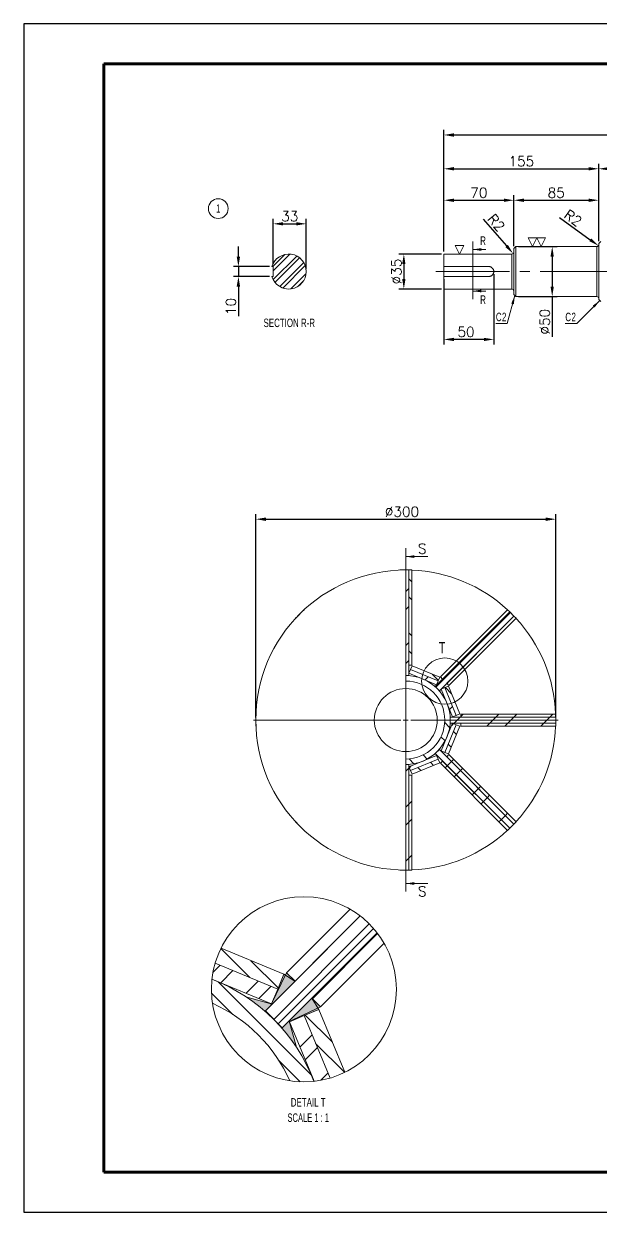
# Model space of a CAD drawing. Header units: millimetres. Extents: x -131 to 1549, y -532 to 656.
# Drawn here: x -131 to 446, y -532 to 656 of the extents above; entities that cross this region are included whole.
import ezdxf

# ---------------------------------------------------------------- set-up
doc = ezdxf.new("R2010")
doc.units = ezdxf.units.MM
doc.header["$LTSCALE"] = 8
doc.linetypes.add('SLD-Center', pattern=[19.05, 15.24, -1.27, 1.27, -1.27])
doc.linetypes.add('SLD-Solid', pattern=[0])
doc.layers.add('Dim', color=1, linetype='Continuous')
doc.layers.add('Frame-title', color=6, linetype='Continuous')
doc.styles.add('SLDTEXTSTYLE2', font='TXT', dxfattribs={"width": 0.7})
doc.styles.add('SLDTEXTSTYLE3', font='TXT', dxfattribs={"width": 0.645455})
doc.styles.get("Standard").update_dxf_attribs({"font": 'romans.shx'})
doc.dimstyles.new('ISO-25', dxfattribs={"dimtxt": 2.5, "dimasz": 2.5, "dimexe": 1.25, "dimexo": 0.625, "dimtad": 1, "dimtxsty": 'Standard', "dimcen": 2.5, "dimadec": 0, "dimazin": 0, "dimtfac": 1, "dimtmove": 0, "dimatfit": 3, "dimfxl": 1, "dimarcsym": 0})
pattern_1 = [(45, (-73.03, -559.29), (-26.9351, 26.9351), []), (45, (-55.075, -559.29), (-26.9351, 26.9351), [])]
pattern_2 = [(135, (-73.03, -559.29), (-26.9351, -26.9351), []), (135, (-73.03, -541.333), (-26.9351, -26.9351), [])]

# ---------------------------------------------------------------- blocks, each defined once
blk = doc.blocks.new('SW_NOTE_27')
at = {"color": 0, "linetype": 'SLD-Solid', "lineweight": 0}
blk.add_circle((0.66, 1.62), 2.47, dxfattribs=at)
at = {"color": 0, "linetype": 'Continuous', "lineweight": 0, "insert": (0.66, 2.73), "char_height": 2.12, "attachment_point": 2, "style": 'SLDTEXTSTYLE2'}
blk.add_mtext('1', dxfattribs=at)
blk = doc.blocks.new('*D17')
at = {"color": 0, "linetype": 'SLD-Solid', "lineweight": -2, "transparency": 16777216}
for p, q in [((101.4, -37.5), (101.4, 165.7)), ((401.3, -37.5), (401.3, 165.7))]:
    blk.add_line(p, q, dxfattribs=at)
at = {"linetype": 'SLD-Solid', "lineweight": -2, "transparency": 16777216}
blk.add_line((111.4, 160.7), (391.3, 160.7), dxfattribs=at)
at = {"linetype": 'SLD-Solid', "transparency": 16777216}
for points in [[(111.4, 162.4), (111.4, 159), (101.4, 160.7)], [(391.3, 162.4), (391.3, 159), (401.3, 160.7)]]:
    blk.add_solid(points, dxfattribs=at)
at = {"layer": 'Defpoints', "color": 0, "linetype": 'SLD-Solid', "transparency": 16777216}
for p in [(401.3, 160.7), (101.4, -40), (401.3, -40)]:
    blk.add_point(p, dxfattribs=at)
at = {"color": 7, "linetype": 'SLD-Solid', "lineweight": 0, "transparency": 16777216, "insert": (247.5, 173.2), "char_height": 10, "attachment_point": 2}
blk.add_mtext('%%c300', dxfattribs=at)
blk = doc.blocks.new('SW_CENTERMARKSYMBOL_0')
at = {"color": 0, "linetype": 'SLD-Solid', "lineweight": 0}
for p, q in [((0, 1.25), (0, 38.125)), ((-1.25, 0), (-38.125, 0)), ((0, 0), (-0.625, 0)), ((0, 0), (0, 0.625)), ((0, 0), (0, -0.625)), ((0, 0), (0.625, 0)), ((1.25, 0), (38.125, 0)), ((0, -1.25), (0, -38.125))]:
    blk.add_line(p, q, dxfattribs=at)
blk = doc.blocks.new('*D18')
at = {"color": 0, "linetype": 'SLD-Solid', "lineweight": -2, "transparency": 16777216}
for p, q in [((289.4, 428.2), (289.4, 549.7)), ((1109.2, 433.7), (1109.2, 549.7))]:
    blk.add_line(p, q, dxfattribs=at)
at = {"linetype": 'SLD-Solid', "lineweight": -2, "transparency": 16777216}
blk.add_line((299.4, 544.7), (1099.2, 544.7), dxfattribs=at)
at = {"linetype": 'SLD-Solid', "transparency": 16777216}
for points in [[(299.4, 546.4), (299.4, 543), (289.4, 544.7)], [(1099.2, 546.4), (1099.2, 543), (1109.2, 544.7)]]:
    blk.add_solid(points, dxfattribs=at)
at = {"layer": 'Defpoints', "color": 0, "linetype": 'SLD-Solid', "transparency": 16777216}
for p in [(1109.2, 544.7), (1109.2, 431.2), (289.4, 425.7)]:
    blk.add_point(p, dxfattribs=at)
at = {"color": 7, "linetype": 'SLD-Solid', "lineweight": 0, "transparency": 16777216, "insert": (699.3, 557.2), "char_height": 10, "attachment_point": 2}
blk.add_mtext('820', dxfattribs=at)
blk = doc.blocks.new('*D19')
at = {"color": 0, "linetype": 'SLD-Solid', "lineweight": -2, "transparency": 16777216}
for p, q in [((289.4, 428.2), (289.4, 484.5)), ((359.4, 433.7), (359.4, 484.5))]:
    blk.add_line(p, q, dxfattribs=at)
at = {"linetype": 'SLD-Solid', "lineweight": -2, "transparency": 16777216}
blk.add_line((299.4, 479.5), (349.4, 479.5), dxfattribs=at)
at = {"linetype": 'SLD-Solid', "transparency": 16777216}
for points in [[(299.4, 481.1), (299.4, 477.8), (289.4, 479.5)], [(349.4, 481.1), (349.4, 477.8), (359.4, 479.5)]]:
    blk.add_solid(points, dxfattribs=at)
at = {"layer": 'Defpoints', "color": 0, "linetype": 'SLD-Solid', "transparency": 16777216}
for p in [(359.4, 479.5), (359.4, 431.2), (289.4, 425.7)]:
    blk.add_point(p, dxfattribs=at)
at = {"color": 7, "linetype": 'SLD-Solid', "lineweight": 0, "transparency": 16777216, "insert": (324.4, 492), "char_height": 10, "attachment_point": 2}
blk.add_mtext('70', dxfattribs=at)
blk = doc.blocks.new('*D20')
at = {"color": 0, "linetype": 'SLD-Solid', "lineweight": -2, "transparency": 16777216}
for p, q in [((289.4, 428.2), (289.4, 515.9)), ((444.3, 438.7), (444.3, 515.9))]:
    blk.add_line(p, q, dxfattribs=at)
at = {"linetype": 'SLD-Solid', "lineweight": -2, "transparency": 16777216}
blk.add_line((299.4, 510.9), (434.3, 510.9), dxfattribs=at)
at = {"linetype": 'SLD-Solid', "transparency": 16777216}
for points in [[(299.4, 512.6), (299.4, 509.3), (289.4, 510.9)], [(434.3, 512.6), (434.3, 509.3), (444.3, 510.9)]]:
    blk.add_solid(points, dxfattribs=at)
at = {"layer": 'Defpoints', "color": 0, "linetype": 'SLD-Solid', "transparency": 16777216}
for p in [(444.3, 510.9), (444.3, 436.2), (289.4, 425.7)]:
    blk.add_point(p, dxfattribs=at)
at = {"color": 7, "linetype": 'SLD-Solid', "lineweight": 0, "transparency": 16777216, "insert": (366.9, 523.4), "char_height": 10, "attachment_point": 2}
blk.add_mtext('155', dxfattribs=at)
blk = doc.blocks.new('*D21')
at = {"color": 0, "linetype": 'SLD-Solid', "lineweight": -2, "transparency": 16777216}
for p, q in [((286.9, 425.7), (244.4, 425.7)), ((286.9, 390.7), (244.4, 390.7))]:
    blk.add_line(p, q, dxfattribs=at)
at = {"linetype": 'SLD-Solid', "lineweight": -2, "transparency": 16777216}
blk.add_line((249.4, 415.7), (249.4, 400.7), dxfattribs=at)
at = {"linetype": 'SLD-Solid', "transparency": 16777216}
for points in [[(247.7, 415.7), (251, 415.7), (249.4, 425.7)], [(247.7, 400.7), (251, 400.7), (249.4, 390.7)]]:
    blk.add_solid(points, dxfattribs=at)
at = {"layer": 'Defpoints', "color": 0, "linetype": 'SLD-Solid', "transparency": 16777216}
for p in [(289.4, 425.7), (249.4, 390.7), (289.4, 390.7)]:
    blk.add_point(p, dxfattribs=at)
at = {"color": 7, "linetype": 'SLD-Solid', "lineweight": 0, "transparency": 16777216, "insert": (236.9, 408.2), "char_height": 10, "attachment_point": 2, "rotation": 90}
blk.add_mtext('%%c35', dxfattribs=at)
blk = doc.blocks.new('*D22')
at = {"color": 0, "linetype": 'SLD-Solid', "lineweight": -2, "transparency": 16777216}
for p, q in [((363.9, 433.2), (402.8, 433.2)), ((363.9, 383.2), (402.8, 383.2))]:
    blk.add_line(p, q, dxfattribs=at)
at = {"linetype": 'SLD-Solid', "lineweight": -2, "transparency": 16777216}
for p, q in [((397.8, 423.2), (397.8, 393.2)), ((397.8, 383.2), (397.8, 343))]:
    blk.add_line(p, q, dxfattribs=at)
at = {"linetype": 'SLD-Solid', "transparency": 16777216}
for points in [[(396.1, 423.2), (399.4, 423.2), (397.8, 433.2)], [(396.1, 393.2), (399.4, 393.2), (397.8, 383.2)]]:
    blk.add_solid(points, dxfattribs=at)
at = {"layer": 'Defpoints', "color": 0, "linetype": 'SLD-Solid', "transparency": 16777216}
for p in [(361.4, 433.2), (361.4, 383.2), (397.8, 383.2)]:
    blk.add_point(p, dxfattribs=at)
at = {"color": 7, "linetype": 'SLD-Solid', "lineweight": 0, "transparency": 16777216, "insert": (385.3, 358.1), "char_height": 10, "attachment_point": 2, "rotation": 90}
blk.add_mtext('%%c50', dxfattribs=at)
blk = doc.blocks.new('*D25')
at = {"color": 0, "linetype": 'SLD-Solid', "lineweight": -2, "transparency": 16777216}
for p, q in [((339.4, 405.7), (339.4, 335.4)), ((289.4, 400.7), (289.4, 335.4))]:
    blk.add_line(p, q, dxfattribs=at)
at = {"linetype": 'SLD-Solid', "lineweight": -2, "transparency": 16777216}
blk.add_line((329.4, 340.4), (299.4, 340.4), dxfattribs=at)
at = {"linetype": 'SLD-Solid', "transparency": 16777216}
for points in [[(299.4, 342), (299.4, 338.7), (289.4, 340.4)], [(329.4, 342), (329.4, 338.7), (339.4, 340.4)]]:
    blk.add_solid(points, dxfattribs=at)
at = {"layer": 'Defpoints', "color": 0, "linetype": 'SLD-Solid', "transparency": 16777216}
for p in [(339.4, 408.2), (289.4, 403.2), (289.4, 340.4)]:
    blk.add_point(p, dxfattribs=at)
at = {"color": 7, "linetype": 'SLD-Solid', "lineweight": 0, "transparency": 16777216, "insert": (311.6, 352.9), "char_height": 10, "attachment_point": 2}
blk.add_mtext('50', dxfattribs=at)
blk = doc.blocks.new('*D26')
at = {"linetype": 'SLD-Solid', "lineweight": -2, "transparency": 16777216}
blk.add_line((405.1, 462.3), (435.9, 439.9), dxfattribs=at)
at = {"linetype": 'SLD-Solid', "transparency": 16777216}
blk.add_solid([(436.8, 441.3), (434.9, 438.6), (444, 434)], dxfattribs=at)
at = {"layer": 'Defpoints', "color": 0, "linetype": 'SLD-Solid', "transparency": 16777216}
for p in [(442.3, 435.2), (444, 434)]:
    blk.add_point(p, dxfattribs=at)
at = {"color": 7, "linetype": 'SLD-Solid', "lineweight": 0, "transparency": 16777216, "insert": (414.5, 471), "char_height": 10, "attachment_point": 1, "rotation": 323.9398}
blk.add_mtext('R2', dxfattribs=at)
blk = doc.blocks.new('SW_CHAMFER_DIMENSION_0')
at = {"color": 0, "linetype": 'SLD-Solid', "lineweight": 0}
for p, q in [((8.61, 5.77), (2.85, 0)), ((2.85, 0), (0, 0))]:
    blk.add_line(p, q, dxfattribs=at)
blk.add_solid([(8.61, 5.77), (6.86, 4.48), (7.33, 4.02)], dxfattribs=at)
at = {"color": 0, "linetype": 'SLD-Solid', "lineweight": 0, "char_height": 2.12, "attachment_point": 1, "style": 'SLDTEXTSTYLE2'}
for s, insert in [('C', (0, 2.73)), ('2', (1.53, 2.73))]:
    blk.add_mtext(s, dxfattribs=dict(at, insert=insert))
blk = doc.blocks.new('SW_CHAMFER_DIMENSION_1')
at = {"color": 0, "linetype": 'SLD-Solid', "lineweight": 0}
for p, q in [((4.73, 7.02), (2.85, 0)), ((2.85, 0), (0, 0))]:
    blk.add_line(p, q, dxfattribs=at)
blk.add_solid([(4.73, 7.02), (3.85, 5.03), (4.49, 4.86)], dxfattribs=at)
at = {"color": 0, "linetype": 'SLD-Solid', "lineweight": 0, "char_height": 2.12, "attachment_point": 1, "style": 'SLDTEXTSTYLE2'}
for s, insert in [('C', (0, 2.73)), ('2', (1.53, 2.73))]:
    blk.add_mtext(s, dxfattribs=dict(at, insert=insert))
blk = doc.blocks.new('*D29')
at = {"color": 0, "linetype": 'SLD-Solid', "lineweight": -2, "transparency": 16777216}
for p, q in [((444.3, 438.7), (444.3, 515.9)), ((1044.2, 438.7), (1044.2, 515.9))]:
    blk.add_line(p, q, dxfattribs=at)
at = {"linetype": 'SLD-Solid', "lineweight": -2, "transparency": 16777216}
blk.add_line((454.3, 510.9), (1034.2, 510.9), dxfattribs=at)
at = {"linetype": 'SLD-Solid', "transparency": 16777216}
for points in [[(454.3, 512.6), (454.3, 509.3), (444.3, 510.9)], [(1034.2, 512.6), (1034.2, 509.3), (1044.2, 510.9)]]:
    blk.add_solid(points, dxfattribs=at)
at = {"layer": 'Defpoints', "color": 0, "linetype": 'SLD-Solid', "transparency": 16777216}
for p in [(1044.2, 510.9), (444.3, 436.2), (1044.2, 436.2)]:
    blk.add_point(p, dxfattribs=at)
at = {"color": 7, "linetype": 'SLD-Solid', "lineweight": 0, "transparency": 16777216, "insert": (659.3, 523.4), "char_height": 10, "attachment_point": 2}
blk.add_mtext('600', dxfattribs=at)
blk = doc.blocks.new('*D30')
at = {"linetype": 'SLD-Solid', "lineweight": -2, "transparency": 16777216}
blk.add_line((328.8, 460.7), (352.1, 433.8), dxfattribs=at)
at = {"linetype": 'SLD-Solid', "transparency": 16777216}
blk.add_solid([(353.4, 434.9), (350.9, 432.7), (358.7, 426.2)], dxfattribs=at)
at = {"layer": 'Defpoints', "color": 0, "linetype": 'SLD-Solid', "transparency": 16777216}
for p in [(357.4, 427.7), (358.7, 426.2)]:
    blk.add_point(p, dxfattribs=at)
at = {"color": 7, "linetype": 'SLD-Solid', "lineweight": 0, "transparency": 16777216, "insert": (339.9, 467), "char_height": 10, "attachment_point": 1, "rotation": 310.9338}
blk.add_mtext('R2', dxfattribs=at)
blk = doc.blocks.new('SW_SFSYMBOL_0')
at = {"color": 0, "linetype": 'SLD-Solid', "lineweight": 0}
for p, q in [((0, 0), (-1.07, 2.14)), ((-1.07, 2.14), (1.07, 2.14)), ((0, 0), (1.07, 2.14))]:
    blk.add_line(p, q, dxfattribs=at)
blk = doc.blocks.new('SW_SFSYMBOL_1')
at = {"color": 0, "linetype": 'SLD-Solid', "lineweight": 0}
for p, q in [((-2.14, 0), (-3.22, 2.14)), ((-3.22, 2.14), (-1.07, 2.14)), ((-2.14, 0), (-1.07, 2.14)), ((0, 0), (-1.07, 2.14)), ((-1.07, 2.14), (1.07, 2.14)), ((0, 0), (1.07, 2.14))]:
    blk.add_line(p, q, dxfattribs=at)
blk = doc.blocks.new('*D31')
at = {"color": 0, "linetype": 'SLD-Solid', "lineweight": -2, "transparency": 16777216}
for p, q in [((118.6, 415.7), (118.6, 460.9)), ((151.8, 410.7), (151.8, 460.9))]:
    blk.add_line(p, q, dxfattribs=at)
at = {"linetype": 'SLD-Solid', "lineweight": -2, "transparency": 16777216}
blk.add_line((128.6, 455.9), (141.8, 455.9), dxfattribs=at)
at = {"linetype": 'SLD-Solid', "transparency": 16777216}
for points in [[(128.6, 457.6), (128.6, 454.3), (118.6, 455.9)], [(141.8, 457.6), (141.8, 454.3), (151.8, 455.9)]]:
    blk.add_solid(points, dxfattribs=at)
at = {"layer": 'Defpoints', "color": 0, "linetype": 'SLD-Solid', "transparency": 16777216}
for p in [(151.8, 455.9), (118.6, 413.2), (151.8, 408.2)]:
    blk.add_point(p, dxfattribs=at)
at = {"color": 7, "linetype": 'SLD-Solid', "lineweight": 0, "transparency": 16777216, "insert": (135.3, 468.4), "char_height": 10, "attachment_point": 2}
blk.add_mtext('33', dxfattribs=at)
blk = doc.blocks.new('*D32')
at = {"linetype": 'SLD-Solid', "lineweight": -2, "transparency": 16777216}
for p, q in [((83.9, 423.2), (83.9, 433.2)), ((83.9, 413.2), (83.9, 403.2)), ((83.9, 393.2), (83.9, 363.5))]:
    blk.add_line(p, q, dxfattribs=at)
at = {"color": 0, "linetype": 'SLD-Solid', "lineweight": -2, "transparency": 16777216}
for p, q in [((115, 413.2), (78.9, 413.2)), ((115, 403.2), (78.9, 403.2))]:
    blk.add_line(p, q, dxfattribs=at)
at = {"linetype": 'SLD-Solid', "transparency": 16777216}
for points in [[(82.2, 423.2), (85.6, 423.2), (83.9, 413.2)], [(82.2, 393.2), (85.6, 393.2), (83.9, 403.2)]]:
    blk.add_solid(points, dxfattribs=at)
at = {"layer": 'Defpoints', "color": 0, "linetype": 'SLD-Solid', "transparency": 16777216}
for p in [(117.5, 413.2), (83.9, 403.2), (117.5, 403.2)]:
    blk.add_point(p, dxfattribs=at)
at = {"color": 7, "linetype": 'SLD-Solid', "lineweight": 0, "transparency": 16777216, "insert": (71.4, 373.3), "char_height": 10, "attachment_point": 2, "rotation": 90}
blk.add_mtext('10', dxfattribs=at)
blk = doc.blocks.new('SW_HATCH_2')
at = {"color": 0, "linetype": 'SLD-Solid', "lineweight": 0}
for p, q in [((-2.09, 2.4), (-25.97, -21.48)), ((-1.01, 1.24), (-24.85, -22.61)), ((0, 0), (-16.3, -16.3)), ((-39.21, -3.76), (-31.95, -11.02)), ((-39.37, -7.94), (-41.19, -9.76)), ((-31.68, -6.8), (-24.88, -13.59)), ((-36.2, -9.26), (-39.26, -12.32)), ((-39.88, -12.06), (-16.55, -35.39)), ((-29.85, -11.89), (-32.91, -14.95)), ((-26.67, -13.2), (-29.73, -16.26)), ((-41.55, -14.88), (-36.22, -20.22)), ((-18.09, -20.39), (-11.29, -27.19)), ((-22.02, -22.02), (-22.07, -22.07)), ((-16.38, -25.36), (-19.44, -28.42)), ((-15.06, -28.53), (-18.12, -31.59)), ((-15.51, -27.46), (-8.25, -34.72)), ((-24.71, -31.73), (-19.37, -37.06)), ((-12.43, -34.88), (-14.25, -36.7))]:
    blk.add_line(p, q, dxfattribs=at)
blk = doc.blocks.new('SW_NOTE_31')
at = {"color": 0, "linetype": 'Continuous', "lineweight": 0, "attachment_point": 2}
for s, insert, char_height, style in [('DETAIL T', (4.5, 2.73), 2.117, 'SLDTEXTSTYLE2'), ('SCALE 1 : 1', (4.51, -1.09), 2.1167, 'SLDTEXTSTYLE3')]:
    blk.add_mtext(s, dxfattribs=dict(at, insert=insert, char_height=char_height, style=style))
blk = doc.blocks.new('*D41')
at = {"color": 0, "linetype": 'SLD-Solid', "lineweight": -2, "transparency": 16777216}
for p, q in [((359.4, 433.7), (359.4, 484.5)), ((444.3, 438.7), (444.3, 484.5))]:
    blk.add_line(p, q, dxfattribs=at)
at = {"linetype": 'SLD-Solid', "lineweight": -2, "transparency": 16777216}
blk.add_line((369.4, 479.5), (434.3, 479.5), dxfattribs=at)
at = {"linetype": 'SLD-Solid', "transparency": 16777216}
for points in [[(369.4, 481.1), (369.4, 477.8), (359.4, 479.5)], [(434.3, 481.1), (434.3, 477.8), (444.3, 479.5)]]:
    blk.add_solid(points, dxfattribs=at)
at = {"layer": 'Defpoints', "color": 0, "linetype": 'SLD-Solid', "transparency": 16777216}
for p in [(444.3, 479.5), (359.4, 431.2), (444.3, 436.2)]:
    blk.add_point(p, dxfattribs=at)
at = {"color": 7, "linetype": 'SLD-Solid', "lineweight": 0, "transparency": 16777216, "insert": (401.8, 487), "char_height": 10, "attachment_point": 5}
blk.add_mtext('85', dxfattribs=at)

msp = doc.modelspace()

# ---------------------------------------------------------------- hatches: boundary and pattern name
at = {"linetype": 'SLD-Solid', "lineweight": 0}
h = msp.add_hatch(dxfattribs=at)
h.set_pattern_fill('ANSI32', scale=0.999791, style=0)
h.set_pattern_definition([(45, (-73.031, -559.29), (-6.73378, 6.73378), []), (45, (-68.542, -559.29), (-6.73378, 6.73378), [])])
edge = h.paths.add_edge_path(flags=0)
edge.add_arc((134.27, 408.22), 17.5, 196.60155, 523.39845)
edge.add_line((117.5, 413.22), (118.57, 413.22))
edge.add_line((118.57, 413.22), (118.57, 403.22))
edge.add_line((118.57, 403.22), (117.5, 403.22))
h = msp.add_hatch(dxfattribs=at)
h.set_pattern_fill('ANSI32', scale=3.999162, style=0)
h.set_pattern_definition(pattern_1)
h.paths.add_polyline_path([(251.35, 4.43), (254.35, 4.43), (254.35, 109.96), (251.35, 109.96)], flags=0)
h = msp.add_hatch(dxfattribs=at)
h.set_pattern_fill('ANSI32', scale=3.999162, angle=90, style=0)
h.set_pattern_definition(pattern_2)
h.paths.add_polyline_path([(254.35, 109.96), (254.35, 14.93), (257.35, 14.93), (257.35, 109.96)], flags=0)
h = msp.add_hatch(dxfattribs=at)
h.set_pattern_fill('ANSI32', scale=3.999162, style=0)
h.set_pattern_definition(pattern_1)
h.paths.add_polyline_path([(280.65, -6.46), (284.9, -10.7), (359.52, 63.92), (355.27, 68.16)], flags=0)
h = msp.add_hatch(dxfattribs=at)
h.set_pattern_fill('ANSI32', scale=3.999162, style=0)
h.set_pattern_definition(pattern_1)
h.paths.add_polyline_path([(288.08, 0.96), (355.27, 68.16), (353.15, 70.28), (285.96, 3.08)], flags=0)
h = msp.add_hatch(dxfattribs=at)
h.set_pattern_fill('ANSI32', scale=3.999162, style=0)
h.set_pattern_definition(pattern_1)
h.paths.add_polyline_path([(359.52, 63.92), (292.32, -3.28), (294.44, -5.4), (361.64, 61.8)], flags=0)
h = msp.add_hatch(dxfattribs=at)
h.set_pattern_fill('ANSI32', scale=3.999162, angle=90, style=0)
h.set_pattern_definition(pattern_2)
h.paths.add_polyline_path([(283.74, -0.99), (285.27, 2.7), (257.56, 14.18), (256.03, 10.49)], flags=0)
h = msp.add_hatch(dxfattribs=at)
h.set_pattern_fill('ANSI32', scale=3.999162, angle=90, style=0)
h.set_pattern_definition(pattern_2)
edge = h.paths.add_edge_path(flags=0)
edge.add_arc((251.35, -40.01), 44.44, 270, 450)
edge.add_line((251.35, 4.43), (251.35, -1.05))
edge.add_arc((251.35, -40.01), 38.95, -90, 90, ccw=False)
edge.add_line((251.35, -78.96), (251.35, -84.45))
h = msp.add_hatch(dxfattribs=at)
h.set_pattern_fill('ANSI32', scale=3.999162, style=0)
h.set_pattern_definition(pattern_1)
h.paths.add_polyline_path([(254.5, 6.79), (282.21, -4.69), (283.74, -0.99), (256.03, 10.49)], flags=0)
h = msp.add_hatch(dxfattribs=at)
h.set_pattern_fill('ANSI32', scale=3.999162, style=0)
h.set_pattern_definition(pattern_1)
h.paths.add_polyline_path([(298.15, -36.86), (301.84, -35.32), (290.36, -7.61), (286.67, -9.14)], flags=0)
h = msp.add_hatch(dxfattribs=at)
h.set_pattern_fill('ANSI32', scale=3.999162, angle=90, style=0)
h.set_pattern_definition(pattern_2)
h.paths.add_polyline_path([(290.36, -7.61), (301.84, -35.32), (305.54, -33.79), (294.06, -6.08)], flags=0)
h = msp.add_hatch(dxfattribs=at)
h.set_pattern_fill('ANSI32', scale=3.999162, style=0)
h.set_pattern_definition(pattern_1)
h.paths.add_polyline_path([(306.29, -37.01), (401.32, -37.01), (401.32, -34.01), (306.29, -34.01)], flags=0)
h = msp.add_hatch(dxfattribs=at)
h.set_pattern_fill('ANSI32', scale=3.999162, style=0)
h.set_pattern_definition(pattern_1)
h.paths.add_polyline_path([(286.67, -70.87), (290.36, -72.4), (301.84, -44.69), (298.15, -43.16)], flags=0)
h = msp.add_hatch(dxfattribs=at)
h.set_pattern_fill('ANSI32', scale=3.999162, angle=90, style=0)
h.set_pattern_definition(pattern_2)
h.paths.add_polyline_path([(301.84, -44.69), (290.36, -72.4), (294.06, -73.93), (305.54, -46.22)], flags=0)
h = msp.add_hatch(dxfattribs=at)
h.set_pattern_fill('ANSI32', scale=3.999162, style=0)
h.set_pattern_definition(pattern_1)
h.paths.add_polyline_path([(295.79, -37.01), (295.79, -43.01), (401.32, -43.01), (401.32, -37.01)], flags=0)
h = msp.add_hatch(dxfattribs=at)
h.set_pattern_fill('ANSI32', scale=3.999162, style=0)
h.set_pattern_definition(pattern_1)
h.paths.add_polyline_path([(401.32, -43.01), (306.29, -43.01), (306.29, -46.01), (401.32, -46.01)], flags=0)
h = msp.add_hatch(dxfattribs=at)
h.set_pattern_fill('ANSI32', scale=3.999162, style=0)
h.set_pattern_definition(pattern_1)
h.paths.add_polyline_path([(284.9, -69.31), (280.65, -73.55), (355.27, -148.17), (359.52, -143.93)], flags=0)
h = msp.add_hatch(dxfattribs=at)
h.set_pattern_fill('ANSI32', scale=3.999162, style=0)
h.set_pattern_definition(pattern_1)
h.paths.add_polyline_path([(254.5, -86.8), (256.03, -90.5), (283.74, -79.02), (282.21, -75.33)], flags=0)
h = msp.add_hatch(dxfattribs=at)
h.set_pattern_fill('ANSI32', scale=3.999162, angle=90, style=0)
h.set_pattern_definition(pattern_2)
h.paths.add_polyline_path([(283.74, -79.02), (256.03, -90.5), (257.56, -94.19), (285.27, -82.71)], flags=0)
h = msp.add_hatch(dxfattribs=at)
h.set_pattern_fill('ANSI32', scale=3.999162, style=0)
h.set_pattern_definition(pattern_1)
h.paths.add_polyline_path([(355.27, -148.17), (288.08, -80.97), (285.96, -83.1), (353.15, -150.29)], flags=0)
h = msp.add_hatch(dxfattribs=at)
h.set_pattern_fill('ANSI32', scale=3.999162, style=0)
h.set_pattern_definition(pattern_1)
h.paths.add_polyline_path([(292.32, -76.73), (359.52, -143.93), (361.64, -141.81), (294.44, -74.61)], flags=0)
h = msp.add_hatch(dxfattribs=at)
h.set_pattern_fill('ANSI32', scale=3.999162, style=0)
h.set_pattern_definition(pattern_1)
h.paths.add_polyline_path([(254.35, -84.45), (251.35, -84.45), (251.35, -189.98), (254.35, -189.98)], flags=0)
h = msp.add_hatch(dxfattribs=at)
h.set_pattern_fill('ANSI32', scale=3.999162, style=0)
h.set_pattern_definition(pattern_1)
h.paths.add_polyline_path([(254.35, -94.94), (254.35, -189.98), (257.35, -189.98), (257.35, -94.94)], flags=0)
for points in [[(140.5, -301.08), (116.46, -325.12), (117.07, -323.65), (129.32, -294.09)], [(117.62, -323.96), (110.84, -330.74), (110.55, -331.03), (109.74, -330.33), (106.69, -327.75), (103.57, -325.24), (100.4, -322.8), (97.18, -320.44), (93.9, -318.14), (91.46, -316.52)], [(157.47, -318.05), (133.43, -342.08), (134.9, -341.47), (164.46, -329.23)], [(134.59, -340.93), (127.8, -347.71), (127.52, -348), (129.42, -350.21), (131.96, -353.29), (134.44, -356.43), (136.84, -359.62), (139.18, -362.87), (141.44, -366.17), (142.03, -367.08)]]:
    msp.add_hatch(color=7, dxfattribs=at).paths.add_polyline_path(points, flags=0)

# ---------------------------------------------------------------- linework, layer by layer
at = {"color": 7, "linetype": 'SLD-Solid', "lineweight": 0}
for p, q in [((318.24, 438.25), (318.24, 380.76)), ((331.27, 430.26), (318.24, 430.26)), ((331.27, 388.75), (318.24, 388.75)), ((251.35, 131.67), (251.35, -211.35)), ((273.37, 123.34), (251.35, 123.34)), ((273.37, -203.36), (251.35, -203.36)), ((132.05, -292.57), (116.49, -325.09)), ((140.5, -301.08), (129.32, -294.09)), ((117.62, -323.96), (91.46, -316.52)), ((157.47, -318.05), (164.46, -329.23)), ((165.98, -326.5), (133.46, -342.05)), ((134.59, -340.93), (142.03, -367.08))]:
    msp.add_line(p, q, dxfattribs=at)
at = {"color": 7, "linetype": 'SLD-Solid', "lineweight": 15}
for p, q in [((361.35, 433.22), (359.35, 431.22)), ((359.35, 385.23), (359.35, 431.22)), ((442.33, 433.22), (361.35, 433.22)), ((361.35, 433.22), (361.35, 383.23)), ((446.33, 438.22), (444.33, 436.22)), ((444.33, 380.23), (444.33, 436.22)), ((357.35, 425.72), (289.37, 425.72)), ((289.37, 413.22), (289.37, 425.72)), ((117.5, 413.22), (118.57, 413.22)), ((118.57, 403.22), (118.57, 413.22)), ((334.36, 413.22), (289.37, 413.22)), ((289.37, 413.22), (289.37, 403.22)), ((118.57, 403.22), (117.5, 403.22)), ((289.37, 390.73), (289.37, 403.22)), ((289.37, 403.22), (334.36, 403.22)), ((289.37, 390.73), (357.35, 390.73)), ((359.35, 385.23), (361.35, 383.23)), ((361.35, 383.23), (442.33, 383.23)), ((444.33, 380.23), (446.33, 378.23)), ((245.35, 109.84), (245.35, 109.96)), ((245.35, 109.96), (248.35, 109.96)), ((248.35, 109.96), (248.35, 109.93)), ((251.35, 109.96), (248.35, 109.96)), ((251.35, 109.96), (251.35, -8.51)), ((254.35, 109.96), (251.35, 109.96)), ((257.35, 109.96), (254.35, 109.96)), ((254.35, 109.96), (254.35, 14.93)), ((254.35, 4.43), (254.35, 109.96)), ((257.35, 14.93), (257.35, 109.96)), ((141.07, 61.8), (143.19, 63.92)), ((141.15, 61.71), (141.07, 61.8)), ((147.43, 68.16), (143.19, 63.92)), ((143.19, 63.92), (143.21, 63.9)), ((147.43, 68.16), (149.55, 70.28)), ((147.45, 68.14), (147.43, 68.16)), ((149.55, 70.28), (149.63, 70.19)), ((355.27, 68.16), (280.65, -6.46)), ((284.9, -10.7), (359.52, 63.92)), ((353.15, 70.28), (285.96, 3.08)), ((288.08, 0.96), (355.27, 68.16)), ((359.52, 63.92), (292.32, -3.28)), ((294.44, -5.4), (361.64, 61.8)), ((355.27, 68.16), (353.15, 70.28)), ((359.52, 63.92), (355.27, 68.16)), ((361.64, 61.8), (359.52, 63.92)), ((254.35, 14.93), (257.35, 14.93)), ((257.56, 14.18), (256.03, 10.49)), ((285.27, 2.7), (257.56, 14.18)), ((251.35, 4.43), (254.35, 4.43)), ((256.03, 10.49), (254.5, 6.79)), ((254.5, 6.79), (282.21, -4.69)), ((256.03, 10.49), (283.74, -0.99)), ((283.74, -0.99), (285.27, 2.7)), ((285.96, 3.08), (288.08, 0.96)), ((280.65, -6.46), (284.9, -10.7)), ((282.21, -4.69), (283.74, -0.99)), ((290.36, -7.61), (286.67, -9.14)), ((286.67, -9.14), (298.15, -36.86)), ((294.06, -6.08), (290.36, -7.61)), ((290.36, -7.61), (301.84, -35.32)), ((292.32, -3.28), (294.44, -5.4)), ((305.54, -33.79), (294.06, -6.08)), ((101.38, -34.01), (101.5, -34.01)), ((101.38, -37.01), (101.38, -34.01)), ((298.15, -36.86), (301.84, -35.32)), ((301.84, -35.32), (305.54, -33.79)), ((306.29, -34.01), (306.29, -37.01)), ((401.32, -34.01), (306.29, -34.01)), ((401.32, -37.01), (401.32, -34.01)), ((101.38, -37.01), (101.38, -43.01)), ((101.41, -37.01), (101.38, -37.01)), ((101.38, -43.01), (101.41, -43.01)), ((101.38, -46.01), (101.38, -43.01)), ((101.5, -46.01), (101.38, -46.01)), ((298.15, -43.16), (286.67, -70.87)), ((301.84, -44.69), (290.36, -72.4)), ((294.06, -73.93), (305.54, -46.22)), ((401.32, -37.01), (295.79, -37.01)), ((295.79, -37.01), (295.79, -43.01)), ((295.79, -43.01), (401.32, -43.01)), ((301.84, -44.69), (298.15, -43.16)), ((305.54, -46.22), (301.84, -44.69)), ((306.29, -37.01), (401.32, -37.01)), ((306.29, -43.01), (306.29, -46.01)), ((401.32, -43.01), (306.29, -43.01)), ((306.29, -46.01), (401.32, -46.01)), ((401.32, -43.01), (401.32, -37.01)), ((401.32, -46.01), (401.32, -43.01)), ((284.9, -69.31), (280.65, -73.55)), ((359.52, -143.93), (284.9, -69.31)), ((286.67, -70.87), (290.36, -72.4)), ((251.35, -71.5), (251.35, -189.98)), ((282.21, -75.33), (254.5, -86.8)), ((283.74, -79.02), (256.03, -90.5)), ((257.56, -94.19), (285.27, -82.71)), ((280.65, -73.55), (355.27, -148.17)), ((283.74, -79.02), (282.21, -75.33)), ((285.27, -82.71), (283.74, -79.02)), ((288.08, -80.97), (285.96, -83.1)), ((285.96, -83.1), (353.15, -150.29)), ((355.27, -148.17), (288.08, -80.97)), ((290.36, -72.4), (294.06, -73.93)), ((294.44, -74.61), (292.32, -76.73)), ((292.32, -76.73), (359.52, -143.93)), ((361.64, -141.81), (294.44, -74.61)), ((254.35, -84.45), (251.35, -84.45)), ((254.35, -189.98), (254.35, -84.45)), ((257.35, -94.94), (254.35, -94.94)), ((254.35, -94.94), (254.35, -189.98)), ((254.5, -86.8), (256.03, -90.5)), ((256.03, -90.5), (257.56, -94.19)), ((257.35, -189.98), (257.35, -94.94)), ((141.07, -141.81), (141.15, -141.72)), ((143.19, -143.93), (141.07, -141.81)), ((359.52, -143.93), (361.64, -141.81)), ((143.21, -143.91), (143.19, -143.93)), ((143.19, -143.93), (147.43, -148.17)), ((147.43, -148.17), (147.45, -148.15)), ((149.55, -150.29), (147.43, -148.17)), ((149.63, -150.21), (149.55, -150.29)), ((353.15, -150.29), (355.27, -148.17)), ((355.27, -148.17), (359.52, -143.93)), ((245.35, -189.98), (245.35, -189.86)), ((248.35, -189.98), (245.35, -189.98)), ((248.35, -189.95), (248.35, -189.98)), ((248.35, -189.98), (251.35, -189.98)), ((251.35, -189.98), (254.35, -189.98)), ((254.35, -189.98), (257.35, -189.98)), ((205.8, -235.78), (110.84, -330.74)), ((195.63, -228.98), (132.05, -292.57)), ((140.53, -301.05), (205.8, -235.78)), ((127.8, -347.71), (222.77, -252.75)), ((222.77, -252.75), (157.5, -318.02)), ((129.32, -294.09), (66.54, -268.09)), ((165.98, -326.5), (229.56, -262.92)), ((60.7, -282.98), (123.19, -308.87)), ((123.19, -308.87), (129.32, -294.09)), ((132.05, -292.57), (140.53, -301.05)), ((57.49, -298.97), (117.07, -323.65)), ((117.07, -323.65), (123.19, -308.87)), ((157.5, -318.02), (165.98, -326.5)), ((110.84, -330.74), (127.8, -347.71)), ((164.46, -329.23), (149.68, -335.35)), ((190.46, -392.01), (164.46, -329.23)), ((149.68, -335.35), (134.9, -341.47)), ((134.9, -341.47), (159.58, -401.05)), ((149.68, -335.35), (175.56, -397.84))]:
    msp.add_line(p, q, dxfattribs=at)
at = {"color": 8, "linetype": 'SLD-Solid', "lineweight": 15}
for p, q in [((442.33, 383.23), (442.33, 433.22)), ((357.35, 390.73), (357.35, 425.72))]:
    msp.add_line(p, q, dxfattribs=at)
at = {"color": 7, "linetype": 'SLD-Center', "lineweight": 0}
msp.add_line((1117.19, 408.22), (281.37, 408.22), dxfattribs=at)
at = {"color": 7, "linetype": 'SLD-Solid', "lineweight": 0}
for centre, radius in [((290.3, -1.05), 23.12), ((149.43, -309.12), 92.49)]:
    msp.add_circle(centre, radius, dxfattribs=at)
at = {"color": 7, "linetype": 'SLD-Solid', "lineweight": 15}
for centre, radius, start, end in [((357.35, 427.72), 2, 270, 0), ((442.33, 435.22), 2, 270, 0), ((134.27, 408.22), 17.5, 196.60155, 163.39845), ((357.35, 388.73), 2, 0, 90), ((442.33, 381.23), 2, 0, 90), ((251.35, -40.01), 149.97, 90, 270), ((251.35, -40.01), 149.97, 47.29244, 87.70756), ((251.35, -40.01), 149.97, 2.29244, 42.70756), ((251.35, -40.01), 44.44, 270, 90), ((251.35, -40.01), 31.49, 90, 270), ((251.35, -40.01), 38.95, 270, 90), ((251.35, -40.01), 31.49, 0, 90), ((251.35, -40.01), 31.49, 270, 0), ((251.35, -40.01), 149.97, 317.29244, 357.70756), ((251.35, -40.01), 149.97, 272.29244, 312.70756), ((-5.61, -464.11), 176.65, 20.90896, 69.07508), ((-5.6, -464.15), 154.71, 24.27405, 65.72595)]:
    msp.add_arc(centre, radius, start, end, dxfattribs=at)
msp.add_open_spline([(334.36, 403.22), (334.69, 403.22), (335.02, 403.26), (335.66, 403.39), (335.97, 403.48), (336.58, 403.73), (336.87, 403.89), (337.41, 404.25), (337.66, 404.46), (338.12, 404.92), (338.33, 405.17), (338.69, 405.71), (338.85, 406), (339.03, 406.45), (339.09, 406.61), (339.19, 406.92), (339.23, 407.08), (339.32, 407.57), (339.36, 407.89), (339.36, 408.55), (339.32, 408.88), (339.2, 409.52), (339.1, 409.83), (338.85, 410.44), (338.69, 410.73), (338.33, 411.27), (338.12, 411.53), (337.66, 411.99), (337.41, 412.19), (336.87, 412.56), (336.58, 412.71), (335.98, 412.96), (335.67, 413.06), (335.02, 413.19), (334.69, 413.22), (334.36, 413.22)], degree=3, knots=[0, 0, 0, 0, 0.0625, 0.0625, 0.125, 0.125, 0.1875, 0.1875, 0.25, 0.25, 0.3125, 0.3125, 0.375, 0.375, 0.40625, 0.40625, 0.4375, 0.4375, 0.5, 0.5, 0.5625, 0.5625, 0.625, 0.625, 0.6875, 0.6875, 0.75, 0.75, 0.8125, 0.8125, 0.875, 0.875, 0.9375, 0.9375, 1, 1, 1, 1], dxfattribs=at)
at = {"color": 7, "linetype": 'SLD-Solid', "lineweight": 0}
for points in [[(318.24, 430.26), (326.81, 428.88), (326.81, 431.63)], [(318.24, 388.75), (326.81, 387.38), (326.81, 390.13)], [(251.35, 123.34), (259.93, 124.72), (259.93, 121.97)], [(251.35, -203.36), (259.93, -204.73), (259.93, -201.98)], [(132.05, -292.57), (140.53, -301.05), (116.49, -325.09)], [(165.98, -326.5), (157.5, -318.02), (133.46, -342.05)]]:
    msp.add_solid(points, dxfattribs=at)
at = {"layer": 'Frame-title', "color": 179}
for p, q in [((1548.85, 655.84), (-130.8, 655.84)), ((-130.8, 655.84), (-130.8, -531.91)), ((-130.8, -531.91), (1548.85, -531.91))]:
    msp.add_line(p, q, dxfattribs=at)
at = {"layer": 'Frame-title', "lineweight": 60}
for p, q in [((1468.86, 615.85), (-50.82, 615.85)), ((-50.82, 615.85), (-50.82, -491.92)), ((-50.82, -491.92), (1468.86, -491.92))]:
    msp.add_line(p, q, dxfattribs=at)

# ---------------------------------------------------------------- block references
at = {"color": 7, "linetype": 'Continuous', "lineweight": 0, "xscale": 3.999162351594255, "yscale": 3.999162351594255, "zscale": 3.999162351594255}
for name, p in [('SW_NOTE_27', (61.17, 464.61)), ('SW_SFSYMBOL_1', (386.69, 433.22)), ('SW_SFSYMBOL_0', (304.99, 425.72)), ('SW_CENTERMARKSYMBOL_0', (251.35, -40.01)), ('SW_NOTE_31', (135.73, -428.79))]:
    msp.add_blockref(name, p, dxfattribs=at)
at = {"color": 7, "linetype": 'SLD-Solid', "lineweight": 0, "xscale": 3.999162351594255, "yscale": 3.999162351594255, "zscale": 3.999162351594255}
for name, p in [('SW_CHAMFER_DIMENSION_1', (341.45, 356.17)), ('SW_CHAMFER_DIMENSION_0', (410.9, 356.17)), ('SW_HATCH_2', (223.19, -253.31))]:
    msp.add_blockref(name, p, dxfattribs=at)

# ---------------------------------------------------------------- texts
at = {"color": 7, "linetype": 'Continuous', "char_height": 8.58, "attachment_point": 1, "style": 'SLDTEXTSTYLE2'}
for insert in [(325.65, 443.39), (325.65, 384.38)]:
    msp.add_mtext('R', dxfattribs=dict(at, insert=insert))
at = {"color": 7, "linetype": 'Continuous', "lineweight": 0, "insert": (134.81, 361.18), "char_height": 8.4649, "attachment_point": 2, "style": 'SLDTEXTSTYLE2'}
msp.add_mtext('SECTION R-R', dxfattribs=at)
at = {"color": 7, "linetype": 'SLD-Solid', "lineweight": 0, "insert": (284.47, 37.94), "char_height": 11.29, "attachment_point": 1, "style": 'SLDTEXTSTYLE2'}
msp.add_mtext('T', dxfattribs=at)
at = {"layer": 'Dim', "color": 7, "char_height": 10, "attachment_point": 5}
for insert in [(267.77, 131.25), (267.77, -211.27)]:
    msp.add_mtext('S', dxfattribs=dict(at, insert=insert))

# ---------------------------------------------------------------- dimensions: what is measured, and where the dimension line sits
at = {"color": 7, "linetype": 'SLD-Solid', "lineweight": 0}
for base, p1, p2, picture, middle in [((1109.2, 544.7), (289.37, 425.72), (1109.2, 431.22), '*D18', (699.28, 544.7)), ((444.33, 510.94), (289.37, 425.72), (444.33, 436.22), '*D20', (366.85, 510.94)), ((1044.21, 510.94), (444.33, 436.22), (1044.21, 436.22), '*D29', (659.29, 510.94)), ((359.35, 479.48), (289.37, 425.72), (359.35, 431.22), '*D19', (324.36, 479.48)), ((151.76, 455.93), (118.57, 413.22), (151.76, 408.22), '*D31', (135.27, 455.93)), ((289.37, 340.38), (339.36, 408.22), (289.37, 403.22), '*D25', (311.62, 340.38))]:
    dim = msp.add_linear_dim(base=base, p1=p1, p2=p2, dimstyle='ISO-25', override={"dimscale": 4, "dimdec": 0, "dimdsep": 46, "dimclrd": 256, "dimclrt": 7, "dimadec": 1, "dimazin": 2, "dimtdec": 1}, dxfattribs=at)
    dim.commit()
    dim.dimension.update_dxf_attribs({"geometry": picture, "text_midpoint": middle, "dimtype": 160})
dim = msp.add_linear_dim(base=(444.33, 479.48), p1=(359.35, 431.22), p2=(444.33, 436.22), dimstyle='ISO-25', override={"dimscale": 4, "dimdec": 0, "dimdsep": 46, "dimclrd": 256, "dimclrt": 7, "dimadec": 1, "dimazin": 2, "dimtdec": 1}, dxfattribs=at)
dim.commit()
dim.dimension.update_dxf_attribs({"geometry": '*D41', "text_midpoint": (401.84, 486.98)})
for center, mpoint, picture, middle in [((357.35, 427.72), (358.66, 426.21), '*D30', (335.73, 452.65)), ((442.33, 435.22), (443.95, 434.04), '*D26', (413.67, 456.09))]:
    dim = msp.add_radius_dim(center=center, mpoint=mpoint, dimstyle='ISO-25', override={"dimscale": 4, "dimdec": 0, "dimdsep": 46, "dimclrd": 256, "dimclrt": 7, "dimadec": 1, "dimazin": 2, "dimtdec": 1}, dxfattribs=at)
    dim.commit()
    dim.dimension.update_dxf_attribs({"geometry": picture, "text_midpoint": middle, "dimtype": 164})
dim = msp.add_linear_dim(base=(83.92, 403.22), p1=(117.5, 413.22), p2=(117.5, 403.22), angle=90, dimstyle='ISO-25', override={"dimscale": 4, "dimdec": 0, "dimdsep": 46, "dimclrd": 256, "dimclrt": 7, "dimadec": 1, "dimazin": 2, "dimtdec": 1}, dxfattribs=at)
dim.commit()
dim.dimension.update_dxf_attribs({"geometry": '*D32', "text_midpoint": (83.92, 373.34), "dimtype": 160})
for base, p1, p2, picture, middle in [((397.76, 383.23), (361.35, 433.22), (361.35, 383.23), '*D22', (397.76, 358.11)), ((249.38, 390.73), (289.37, 425.72), (289.37, 390.73), '*D21', (249.38, 408.22))]:
    dim = msp.add_linear_dim(base=base, p1=p1, p2=p2, angle=90, text='%%c<>', dimstyle='ISO-25', override={"dimscale": 4, "dimdec": 0, "dimdsep": 46, "dimclrd": 256, "dimclrt": 7, "dimadec": 1, "dimazin": 2, "dimtdec": 1}, dxfattribs=at)
    dim.commit()
    dim.dimension.update_dxf_attribs({"geometry": picture, "text_midpoint": middle, "dimtype": 160})
dim = msp.add_linear_dim(base=(401.32, 160.71), p1=(101.38, -40.01), p2=(401.32, -40.01), text='%%c<>', dimstyle='ISO-25', override={"dimscale": 4, "dimdec": 0, "dimdsep": 46, "dimclrd": 256, "dimclrt": 7, "dimadec": 1, "dimazin": 2, "dimtdec": 1}, dxfattribs=at)
dim.commit()
dim.dimension.update_dxf_attribs({"geometry": '*D17', "text_midpoint": (247.55, 160.71), "dimtype": 160})

doc.saveas('drawing.dxf')
